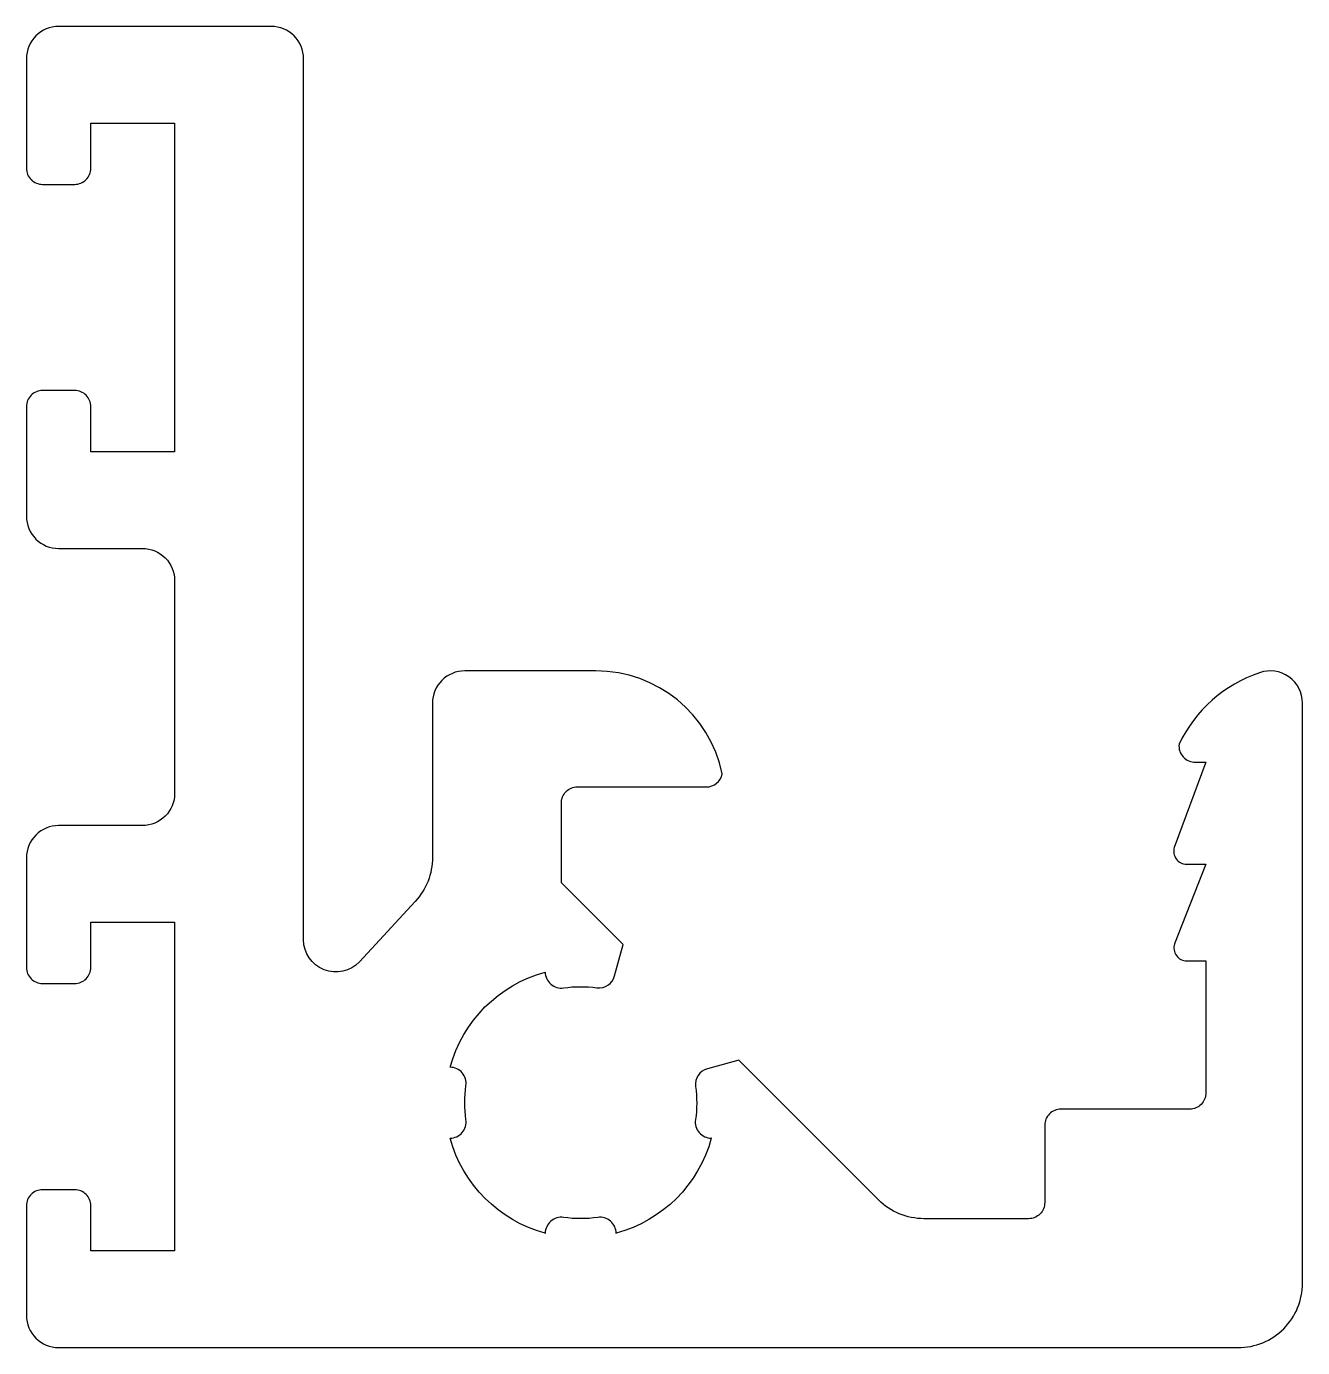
# Model space of a CAD drawing. Extents: x 174.7 to 194.5, y 226.9 to 247.4.
import ezdxf

# ---------------------------------------------------------------- set-up
doc = ezdxf.new("R2010")
doc.units = 0
doc.layers.get('0').update_dxf_attribs({"linetype": 'CONTINUOUS'})

msp = doc.modelspace()

# ---------------------------------------------------------------- linework, layer by layer
msp.add_lwpolyline([(182.788, 232.679, 0.457915), (183.075, 232.432, -0.071726), (183.589, 232.434, 0.378843), (183.865, 232.617), (183.996, 233.105), (183.038, 234.063), (183.038, 235.301, -0.414214), (183.288, 235.551), (185.288, 235.551, 0.357388), (185.534, 235.752, 0.35627), (183.574, 237.351), (181.538, 237.351, 0.414214), (181.038, 236.851), (181.038, 234.455, -0.189017), (180.772, 233.775), (179.905, 232.839, -0.682062), (179.038, 233.179), (179.038, 246.851, 0.414214), (178.538, 247.351), (175.238, 247.351, 0.414214), (174.738, 246.851), (174.738, 245.151, 0.414214), (174.988, 244.901), (175.488, 244.901, 0.414214), (175.738, 245.151), (175.738, 245.851), (177.038, 245.851), (177.038, 240.751), (175.738, 240.751), (175.738, 241.451, 0.414214), (175.488, 241.701), (174.988, 241.701, 0.414214), (174.738, 241.451), (174.738, 239.751, 0.414214), (175.238, 239.251), (176.538, 239.251, -0.414214), (177.038, 238.751), (177.038, 235.451, -0.414214), (176.538, 234.951), (175.238, 234.951, 0.414214), (174.738, 234.451), (174.738, 232.751, 0.414214), (174.988, 232.501), (175.488, 232.501, 0.414214), (175.738, 232.751), (175.738, 233.451), (177.038, 233.451), (177.038, 228.351), (175.738, 228.351), (175.738, 229.051, 0.414214), (175.488, 229.301), (174.988, 229.301, 0.414214), (174.738, 229.051), (174.738, 227.351, 0.414214), (175.238, 226.851), (193.538, 226.851, 0.414214), (194.538, 227.851), (194.538, 236.851, 0.517638), (193.872, 237.323, 0.204144), (192.623, 236.215, 0.472701), (192.88, 235.937), (193.038, 235.937), (192.548, 234.611, 0.506781), (192.738, 234.351), (193.038, 234.351), (192.553, 233.115, 0.511918), (192.743, 232.851), (193.038, 232.851), (193.038, 230.801, -0.414214), (192.788, 230.551), (190.788, 230.551, 0.414214), (190.538, 230.301), (190.538, 229.101, -0.414214), (190.288, 228.851), (188.664, 228.851, -0.198912), (187.957, 229.144), (185.792, 231.309), (185.304, 231.178, 0.378843), (185.121, 230.902, -0.071726), (185.119, 230.388, 0.457915), (185.366, 230.101), (185.365, 230.101, -0.266237), (183.888, 228.625), (183.888, 228.623, 0.457915), (183.602, 228.871, -0.073567), (183.075, 228.871, 0.457915), (182.788, 228.623), (182.788, 228.625, -0.266237), (181.312, 230.101), (181.311, 230.101, 0.457915), (181.558, 230.388, -0.073567), (181.558, 230.915, 0.457915), (181.311, 231.201), (181.312, 231.201, -0.266237), (182.788, 232.678, 0.764791)], format="xyb", close=True)

doc.saveas('drawing.dxf')
